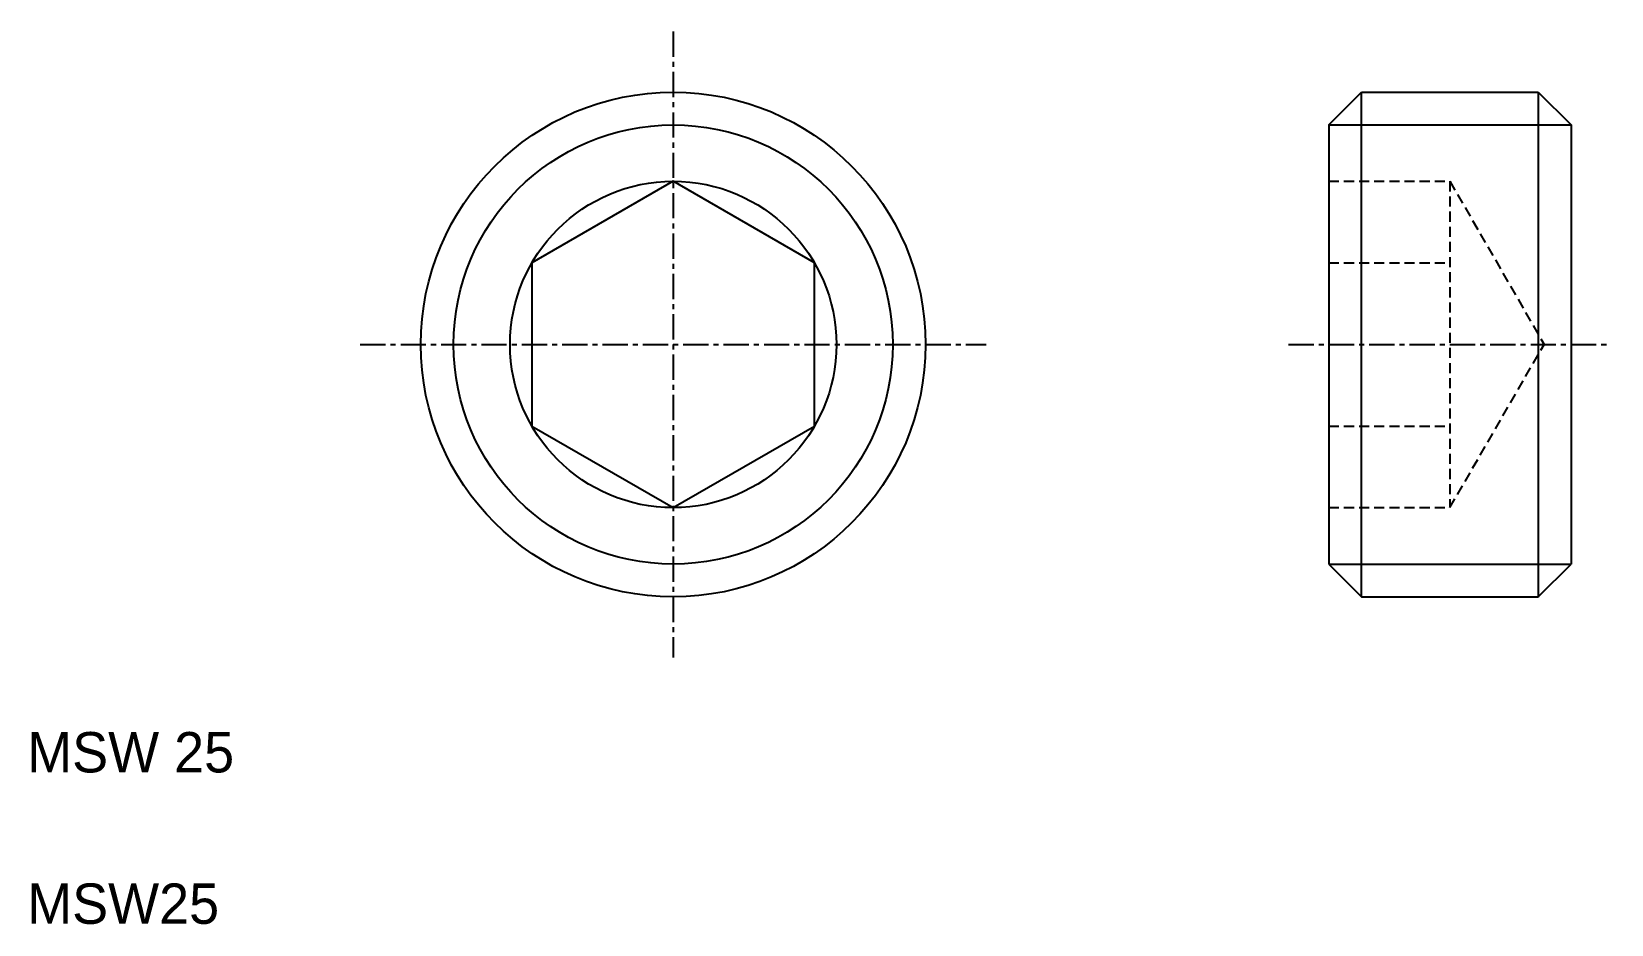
# Model space of a CAD drawing. Extents: x 5.2 to 83.5, y 5 to 49.2.
import ezdxf

# ---------------------------------------------------------------- set-up
doc = ezdxf.new("R2010")
doc.units = 0
doc.linetypes.add('CENTER', pattern=[2, 1.25, -0.25, 0.25, -0.25])
doc.linetypes.add('DASHED', pattern=[0.75, 0.5, -0.25])
doc.layers.get('0').update_dxf_attribs({"linetype": 'CONTINUOUS'})
doc.layers.add('CENTER', color=1, linetype='CENTER')

msp = doc.modelspace()

# ---------------------------------------------------------------- linework, layer by layer
at = {"color": 7, "linetype": 'CONTINUOUS'}
for p, q in [((69.483, 44.575), (71.107, 46.199)), ((71.107, 21.199), (71.107, 46.199)), ((71.107, 46.199), (79.859, 46.199)), ((79.859, 46.199), (81.483, 44.575)), ((79.859, 46.186), (79.859, 21.186)), ((69.483, 44.575), (69.483, 22.823)), ((81.483, 44.575), (81.483, 22.823)), ((37.004, 41.782), (30.004, 37.74)), ((44.004, 37.74), (37.004, 41.782)), ((30.004, 37.74), (30.004, 29.658)), ((44.004, 29.658), (44.004, 37.74)), ((30.004, 29.658), (37.004, 25.616)), ((37.004, 25.616), (44.004, 29.658)), ((69.483, 22.823), (71.107, 21.199)), ((79.859, 21.199), (81.483, 22.823)), ((71.107, 21.199), (79.859, 21.199))]:
    msp.add_line(p, q, dxfattribs=at)
at = {"color": 3, "linetype": 'CONTINUOUS'}
for p, q in [((69.483, 44.575), (81.483, 44.575)), ((69.483, 22.823), (81.483, 22.823))]:
    msp.add_line(p, q, dxfattribs=at)
at = {"color": 3, "linetype": 'DASHED'}
for p, q in [((69.483, 41.782), (75.483, 41.782)), ((75.483, 41.782), (80.149, 33.699)), ((75.483, 41.782), (75.483, 25.616)), ((76.649, 39.761), (76.649, 39.761)), ((69.483, 37.74), (75.483, 37.74)), ((77.816, 37.74), (77.816, 37.74)), ((75.483, 25.616), (80.149, 33.699)), ((69.483, 29.658), (75.483, 29.658)), ((69.483, 25.616), (75.483, 25.616))]:
    msp.add_line(p, q, dxfattribs=at)
at = {"color": 7, "linetype": 'CONTINUOUS'}
for radius in [12.5, 8.083]:
    msp.add_circle((37.004, 33.699), radius, dxfattribs=at)
at = {"color": 3, "linetype": 'CONTINUOUS'}
msp.add_circle((37.004, 33.699), 10.876, dxfattribs=at)
at = {"layer": 'CENTER', "color": 1, "linetype": 'CENTER'}
for p, q in [((37.004, 49.199), (37.004, 18.199)), ((21.504, 33.699), (52.504, 33.699)), ((67.483, 33.699), (83.483, 33.699))]:
    msp.add_line(p, q, dxfattribs=at)

# ---------------------------------------------------------------- texts
at = {"color": 7, "linetype": 'CONTINUOUS'}
for s, p in [('MSW 25', (5, 12.5)), ('MSW25', (5, 5))]:
    msp.add_text(s, height=2, dxfattribs=at).set_placement(p)

doc.saveas('drawing.dxf')
